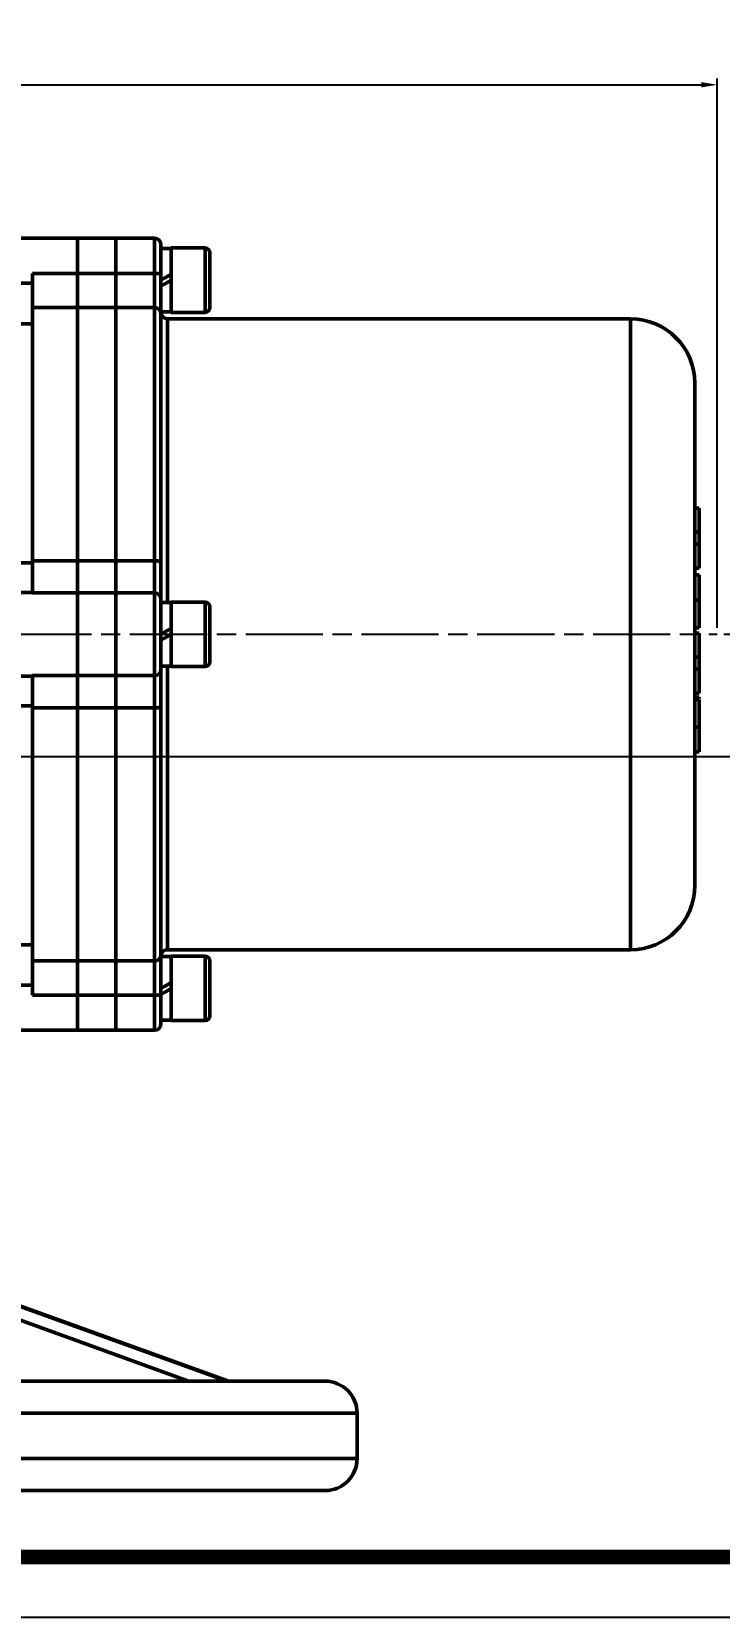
# Model space of a CAD drawing. Header units: millimetres. Extents: x 5395 to 6471, y 1829 to 2617.
# Drawn here: x 6004.7 to 6111.7, y 1829.1 to 2075.3 of the extents above; entities that cross this region are included whole.
import ezdxf

# ---------------------------------------------------------------- set-up
doc = ezdxf.new("R2010")
doc.units = ezdxf.units.MM
doc.linetypes.add('AM_ISO08W050', pattern=[18, 12, -1.5, 3, -1.5])
for name, color, linetype, lineweight in [('AM_5', 3, 'Continuous', 25), ('AM_7', 4, 'AM_ISO08W050', 25), ('AM_BOR', 7, 'Continuous', 50)]:
    doc.layers.add(name, color=color, linetype=linetype, lineweight=lineweight)
doc.styles.add('工程字', font='gbenor.shx', dxfattribs={"width": 0.707, "bigfont": 'hztxt.shx'})
doc.dimstyles.new('AM_GB$0', dxfattribs={"dimtxt": 3.5, "dimasz": 2.5, "dimexe": 1, "dimexo": 1, "dimgap": 0.5, "dimtad": 1, "dimdsep": 46, "dimtxsty": '工程字', "dimcen": 0, "dimclrd": 256, "dimclre": 256, "dimclrt": 2, "dimadec": 0, "dimazin": 2, "dimtp": 0.1, "dimtm": 0.1, "dimtfac": 0.71, "dimtmove": 0, "dimatfit": 3, "dimfxl": 0, "dimlwd": -1, "dimlwe": -1, "dimarcsym": 0})

# ---------------------------------------------------------------- blocks, each defined once
blk = doc.blocks.new('*D11')
at = {"layer": 'AM_5', "transparency": 16777216}
for p, q in [((6112.34, 1981.73), (6124.34, 1981.73)), ((6123.34, 1965.23), (6123.34, 1979.23)), ((6001.14, 1962.73), (6124.34, 1962.73))]:
    blk.add_line(p, q, dxfattribs=at)
for points in [[(6122.92, 1979.23), (6123.76, 1979.23), (6123.34, 1981.73)], [(6122.92, 1965.23), (6123.76, 1965.23), (6123.34, 1962.73)]]:
    blk.add_solid(points, dxfattribs=at)
at = {"layer": 'Defpoints', "color": 0}
for p in [(6111.34, 1981.73), (6123.34, 1981.73), (6000.14, 1962.73)]:
    blk.add_point(p, dxfattribs=at)
at = {"layer": 'AM_5', "color": 2, "transparency": 16777216, "insert": (6120.34, 1972.23), "char_height": 5, "attachment_point": 5, "rotation": 90, "style": '工程字'}
blk.add_mtext('19', dxfattribs=at)
blk = doc.blocks.new('*D18')
at = {"layer": 'AM_5', "transparency": 16777216}
for p, q in [((5745.34, 1963.88), (5745.34, 2068.08)), ((5747.84, 2067.08), (6108.84, 2067.08)), ((6111.34, 1982.73), (6111.34, 2068.08))]:
    blk.add_line(p, q, dxfattribs=at)
for points in [[(5747.84, 2067.5), (5747.84, 2066.66), (5745.34, 2067.08)], [(6108.84, 2067.5), (6108.84, 2066.66), (6111.34, 2067.08)]]:
    blk.add_solid(points, dxfattribs=at)
at = {"layer": 'Defpoints', "color": 0}
for p in [(6111.34, 2067.08), (6111.34, 1981.73), (5745.34, 1962.88)]:
    blk.add_point(p, dxfattribs=at)
at = {"layer": 'AM_5', "color": 2, "transparency": 16777216, "insert": (5928.34, 2070.08), "char_height": 5, "attachment_point": 5, "style": '工程字'}
blk.add_mtext('366', dxfattribs=at)

msp = doc.modelspace()

# ---------------------------------------------------------------- linework, layer by layer
msp.add_line((5394.79029, 1829.0507), (6471.04029, 1829.0507))
at = {"const_width": 2.25}
msp.add_lwpolyline([(6461.66529, 2607.1757), (5441.66529, 2607.1757), (5441.66529, 1838.4257), (6461.66529, 1838.4257)], close=True, dxfattribs=at)
at = {"layer": 'AM_7'}
msp.add_line((6002.02116, 1981.72965), (6111.33884, 1981.72965), dxfattribs=at)
at = {"layer": 'AM_BOR'}
for p, q in [((6011.84484, 2043.22965), (5999.84484, 2043.22965)), ((6017.84484, 2043.22965), (6011.84484, 2043.22965)), ((6011.84484, 2043.22965), (6011.84484, 2037.76715)), ((6023.84484, 2043.22965), (6017.84484, 2043.22965)), ((6017.84484, 2043.22965), (6017.84484, 2037.76715)), ((6023.84484, 2037.76715), (6023.84484, 2043.22965)), ((6024.84484, 2042.22965), (6024.84484, 2037.60754)), ((6026.44484, 2041.66965), (6024.84484, 2041.66965)), ((6031.69484, 2041.72965), (6026.44484, 2041.72965)), ((6026.44484, 2031.72965), (6026.44484, 2041.72965)), ((6031.69484, 2031.72965), (6031.69484, 2041.72965)), ((6032.44484, 2040.97965), (6032.44484, 2032.47965)), ((6004.84484, 2037.76715), (6011.84484, 2037.76715)), ((6004.84484, 2032.46299), (6004.84484, 2037.76715)), ((6011.84484, 2037.76715), (6011.84484, 2032.46299)), ((6011.84484, 2037.76715), (6017.84484, 2037.76715)), ((6017.84484, 2037.76715), (6017.84484, 2032.46299)), ((6023.84484, 2037.76715), (6017.84484, 2037.76715)), ((6023.84484, 2032.46299), (6023.84484, 2037.76715)), ((6024.84484, 2037.60754), (6024.84484, 2031.48734)), ((5999.84484, 2036.25219), (6004.84484, 2036.25219)), ((6011.84484, 2032.46299), (6004.84484, 2032.46299)), ((6004.84484, 2032.46299), (6004.84484, 1993.13705)), ((6011.84484, 2032.46299), (6011.84484, 1993.13705)), ((6017.84484, 2032.46299), (6011.84484, 2032.46299)), ((6017.84484, 2032.46299), (6017.84484, 1993.13705)), ((6023.84484, 2032.46299), (6017.84484, 2032.46299)), ((6023.84484, 1993.13705), (6023.84484, 2032.46299)), ((6024.84484, 2031.78965), (6026.44484, 2031.78965)), ((6004.84484, 2029.96478), (5999.84484, 2029.96478)), ((6024.84484, 2031.48734), (6024.84484, 1992.91768)), ((6097.84483, 2030.72965), (6025.84484, 2030.72965)), ((6025.84484, 2030.72965), (6025.84484, 1986.66965)), ((6026.44484, 2031.72965), (6031.69484, 2031.72965)), ((6097.84483, 1932.72965), (6097.84483, 2030.72965)), ((6107.84484, 2020.72965), (6107.84484, 1942.72965)), ((6108.54484, 2001.31051), (6107.84484, 2001.31051)), ((6108.54484, 1997.60118), (6108.54484, 2001.31051)), ((6108.54484, 1997.60118), (6107.84484, 1997.60118)), ((6108.54484, 1995.70928), (6108.54484, 1997.60118)), ((6108.54484, 1995.70928), (6107.84484, 1995.70928)), ((6108.54484, 1992.01098), (6108.54484, 1995.70928)), ((6003.05968, 1992.84818), (6004.84484, 1992.84818)), ((6004.84484, 1993.13705), (6011.84484, 1993.13705)), ((6004.84484, 1988.14631), (6004.84484, 1993.13705)), ((6011.84484, 1993.13705), (6011.84484, 1988.14631)), ((6011.84484, 1993.13705), (6017.84484, 1993.13705)), ((6017.84484, 1993.13705), (6017.84484, 1988.14631)), ((6023.84484, 1993.13705), (6017.84484, 1993.13705)), ((6023.84484, 1988.14631), (6023.84484, 1993.13705)), ((6024.84484, 1992.91768), (6024.84484, 1987.15913)), ((6108.54484, 1992.01098), (6107.84484, 1992.01098)), ((6108.54484, 1990.94368), (6107.84484, 1990.94368)), ((6004.84484, 1988.22965), (6001.77856, 1988.22965)), ((6011.84484, 1988.14631), (6004.84484, 1988.14631)), ((6011.84484, 1988.14631), (6011.84484, 1975.31298)), ((6017.84484, 1988.14631), (6011.84484, 1988.14631)), ((6017.84484, 1988.14631), (6017.84484, 1975.31298)), ((6023.84484, 1988.14631), (6017.84484, 1988.14631)), ((6023.84484, 1975.31298), (6023.84484, 1988.14631)), ((6024.84484, 1987.15913), (6024.84484, 1976.30016)), ((6026.44484, 1986.66965), (6024.84484, 1986.66965)), ((6031.69484, 1986.72965), (6026.44484, 1986.72965)), ((6026.44484, 1976.72965), (6026.44484, 1986.72965)), ((6031.69484, 1976.72965), (6031.69484, 1986.72965)), ((6032.44484, 1985.97965), (6032.44484, 1977.47965)), ((6108.54484, 1987.01096), (6107.84484, 1987.01096)), ((6108.54484, 1982.74179), (6107.84484, 1982.74179)), ((6108.54484, 1981.89512), (6107.84484, 1981.89512)), ((6108.54484, 1978.18579), (6108.54484, 1981.89512)), ((6108.54484, 1978.18579), (6107.84484, 1978.18579)), ((6108.54484, 1976.29389), (6108.54484, 1978.18579)), ((5999.84484, 1975.22965), (6004.84484, 1975.22965)), ((6004.84484, 1975.31298), (6011.84484, 1975.31298)), ((6004.84484, 1970.32224), (6004.84484, 1975.31298)), ((6011.84484, 1975.31298), (6011.84484, 1970.32224)), ((6011.84484, 1975.31298), (6017.84484, 1975.31298)), ((6017.84484, 1975.31298), (6017.84484, 1970.32224)), ((6023.84484, 1975.31298), (6017.84484, 1975.31298)), ((6023.84484, 1970.32224), (6023.84484, 1975.31298)), ((6024.84484, 1976.78965), (6026.44484, 1976.78965)), ((6024.84484, 1976.30016), (6024.84484, 1970.54162)), ((6025.84484, 1976.78965), (6025.84484, 1932.72965)), ((6026.44484, 1976.72965), (6031.69484, 1976.72965)), ((6108.54484, 1976.29389), (6107.84484, 1976.29389)), ((6108.54484, 1972.59559), (6108.54484, 1976.29389)), ((6004.84484, 1970.61112), (5999.84484, 1970.61112)), ((6011.84484, 1970.32224), (6004.84484, 1970.32224)), ((6004.84484, 1970.32224), (6004.84484, 1930.99632)), ((6011.84484, 1970.32224), (6011.84484, 1930.99632)), ((6017.84484, 1970.32224), (6011.84484, 1970.32224)), ((6017.84484, 1970.32224), (6017.84484, 1930.99632)), ((6023.84484, 1970.32224), (6017.84484, 1970.32224)), ((6023.84484, 1930.99632), (6023.84484, 1970.32224)), ((6024.84484, 1970.54162), (6024.84484, 1931.97196)), ((6108.54484, 1972.59559), (6107.84484, 1972.59559)), ((6108.54484, 1971.9668), (6107.84484, 1971.9668)), ((6108.54484, 1971.60276), (6107.84484, 1971.60276)), ((6108.54484, 1971.77777), (6108.54484, 1971.9668)), ((6108.54484, 1967.30325), (6107.84484, 1967.30325)), ((6108.54484, 1963.47257), (6108.54484, 1967.30325)), ((6108.54484, 1963.47257), (6107.84484, 1963.47257)), ((5999.84484, 1933.49451), (6004.84484, 1933.49451)), ((6004.84484, 1930.99632), (6011.84484, 1930.99632)), ((6004.84484, 1925.69215), (6004.84484, 1930.99632)), ((6011.84484, 1930.99632), (6011.84484, 1925.69215)), ((6011.84484, 1930.99632), (6017.84484, 1930.99632)), ((6017.84484, 1930.99632), (6017.84484, 1925.69215)), ((6023.84484, 1930.99632), (6017.84484, 1930.99632)), ((6023.84484, 1925.69215), (6023.84484, 1930.99632)), ((6024.84484, 1931.97196), (6024.84484, 1925.85176)), ((6026.44484, 1931.66965), (6024.84484, 1931.66965)), ((6025.84484, 1932.72965), (6097.84483, 1932.72965)), ((6031.69484, 1931.72965), (6026.44484, 1931.72965)), ((6026.44484, 1921.72965), (6026.44484, 1931.72965)), ((6031.69484, 1921.72965), (6031.69484, 1931.72965)), ((6032.44484, 1930.97965), (6032.44484, 1922.47965)), ((6004.84484, 1927.2071), (5999.84484, 1927.2071)), ((6024.84484, 1925.85176), (6024.84484, 1921.22965)), ((6011.84484, 1925.69215), (6004.84484, 1925.69215)), ((6011.84484, 1925.69215), (6011.84484, 1920.22965)), ((6017.84484, 1925.69215), (6011.84484, 1925.69215)), ((6017.84484, 1925.69215), (6017.84484, 1920.22965)), ((6023.84484, 1925.69215), (6017.84484, 1925.69215)), ((6023.84484, 1920.22965), (6023.84484, 1925.69215)), ((6024.84484, 1921.78965), (6026.44484, 1921.78965)), ((6026.44484, 1921.72965), (6031.69484, 1921.72965)), ((5999.84484, 1920.22965), (6011.84484, 1920.22965)), ((6011.84484, 1920.22965), (6017.84484, 1920.22965)), ((6017.84484, 1920.22965), (6023.84484, 1920.22965)), ((6029.12215, 1865.72965), (5994.25073, 1878.32688)), ((6035.12215, 1865.72965), (6000.25072, 1878.32688)), ((6035.33606, 1865.72965), (6000.32375, 1878.37777)), ((5920.34484, 1865.72965), (6050.34484, 1865.72965)), ((5915.34484, 1860.72965), (6055.34485, 1860.72965)), ((6055.34485, 1853.72965), (6055.34485, 1860.72965)), ((5915.34484, 1853.72965), (6055.34485, 1853.72965)), ((5920.34484, 1848.72965), (6050.34484, 1848.72965))]:
    msp.add_line(p, q, dxfattribs=at)
at = {"layer": 'AM_BOR', "flags": 128}
for points in [[(6024.84484, 2036.72965), (6025.38098, 2037.03919), (6025.91502, 2037.34751), (6026.44484, 2037.65341)], [(6026.44484, 2036.72965), (6025.9087, 2036.42011), (6025.37467, 2036.11178), (6024.84484, 2035.80589)], [(6024.84484, 1981.72965), (6025.38098, 1982.03919), (6025.91502, 1982.34751), (6026.44484, 1982.65341)], [(6026.44484, 1981.72965), (6025.9087, 1981.42011), (6025.37467, 1981.11179), (6024.84484, 1980.80589)], [(6024.84484, 1926.72965), (6025.38098, 1927.03919), (6025.91502, 1927.34751), (6026.44484, 1927.65341)], [(6026.44484, 1926.72965), (6025.9087, 1926.42011), (6025.37467, 1926.11179), (6024.84484, 1925.80589)]]:
    msp.add_lwpolyline(points, dxfattribs=at)
at = {"layer": 'AM_BOR'}
for centre, radius, start, end in [((6023.84484, 2042.22965), 1, 0, 90), ((6031.69484, 2040.97965), 0.75, 0, 90), ((6024.08846, 2036.08107), 1.70359, 63.6409614, 98.2216754), ((6023.85687, 2031.47501), 0.98805, 0.7152734, 90.6973489), ((6031.69484, 2032.47965), 0.75, 270, 360), ((6025.84484, 2031.72965), 1, 180, 270), ((6097.84484, 2020.72965), 10, 0, 90), ((6024.08281, 1991.83291), 1.32568, 54.9127269, 100.3410221), ((6023.85121, 1987.15268), 0.99366, 0.3723087, 90.3670922), ((6031.69484, 1985.97965), 0.75, 0, 90), ((6023.85121, 1976.30662), 0.99366, 269.6328773, 359.6276676), ((6031.69484, 1977.47965), 0.75, 270, 0), ((6024.08281, 1971.6264), 1.32569, 259.6590961, 305.0871549), ((6097.84484, 1942.72965), 10, 270, 0), ((6023.85687, 1931.9843), 0.98805, 269.3026079, 359.2845511), ((6025.84484, 1931.72965), 1, 90, 180), ((6031.69484, 1930.97965), 0.75, 0, 90), ((6024.08848, 1927.37813), 1.7035, 261.7773707, 296.3599925), ((6023.84484, 1921.22965), 1, 270, 0), ((6031.69484, 1922.47965), 0.75, 270, 0), ((6050.34484, 1860.72965), 5, 0, 90), ((6050.34484, 1853.72965), 5, 270, 0)]:
    msp.add_arc(centre, radius, start, end, dxfattribs=at)
for points, knots in [([(6108.54484, 1987.01096), (6108.54484, 1987.44905), (6108.54484, 1988.32383), (6108.54484, 1989.50716), (6108.54484, 1990.35789), (6108.54484, 1990.87074), (6108.54484, 1990.91935), (6108.54484, 1990.94368)], [0, 0, 0, 0, 0.186758574, 0.372922482, 0.559470801, 0.779502721, 1, 1, 1, 1]), ([(6108.54484, 1982.74179), (6108.54484, 1982.76492), (6108.54484, 1982.81114), (6108.54484, 1983.26067), (6108.54484, 1984.01691), (6108.54484, 1984.82015), (6108.54484, 1985.86164), (6108.54484, 1986.62773), (6108.54484, 1987.01096)], [0, 0, 0, 0, 0.250402206, 0.500293884, 0.625366633, 0.750287666, 0.875080733, 1, 1, 1, 1]), ([(6108.54484, 1967.30325), (6108.54484, 1967.90908), (6108.54484, 1969.1178), (6108.54484, 1970.67588), (6108.54484, 1971.51792), (6108.54484, 1971.57443), (6108.54484, 1971.60276)], [0, 0, 0, 0, 0.28075875, 0.560155432, 0.779440134, 1, 1, 1, 1])]:
    msp.add_open_spline(points, degree=3, knots=knots, dxfattribs=at)

# ---------------------------------------------------------------- dimensions: what is measured, and where the dimension line sits
at = {"layer": 'AM_5'}
dim = msp.add_linear_dim(base=(6111.33884, 2067.08019), p1=(5745.34484, 1962.88462), p2=(6111.33884, 1981.72965), text='366', dimstyle='AM_GB$0', override={"dimtxt": 5}, dxfattribs=at)
dim.commit()
dim.dimension.update_dxf_attribs({"geometry": '*D18', "text_midpoint": (5928.34184, 2067.08019), "dimtype": 160})
dim = msp.add_linear_dim(base=(6123.33884, 1981.72965), p1=(6000.13884, 1962.72793), p2=(6111.33884, 1981.72965), angle=90, dimstyle='AM_GB$0', override={"dimtxt": 5}, dxfattribs=at)
dim.commit()
dim.dimension.update_dxf_attribs({"geometry": '*D11', "text_midpoint": (6120.33884, 1972.22879)})

doc.saveas('drawing.dxf')
